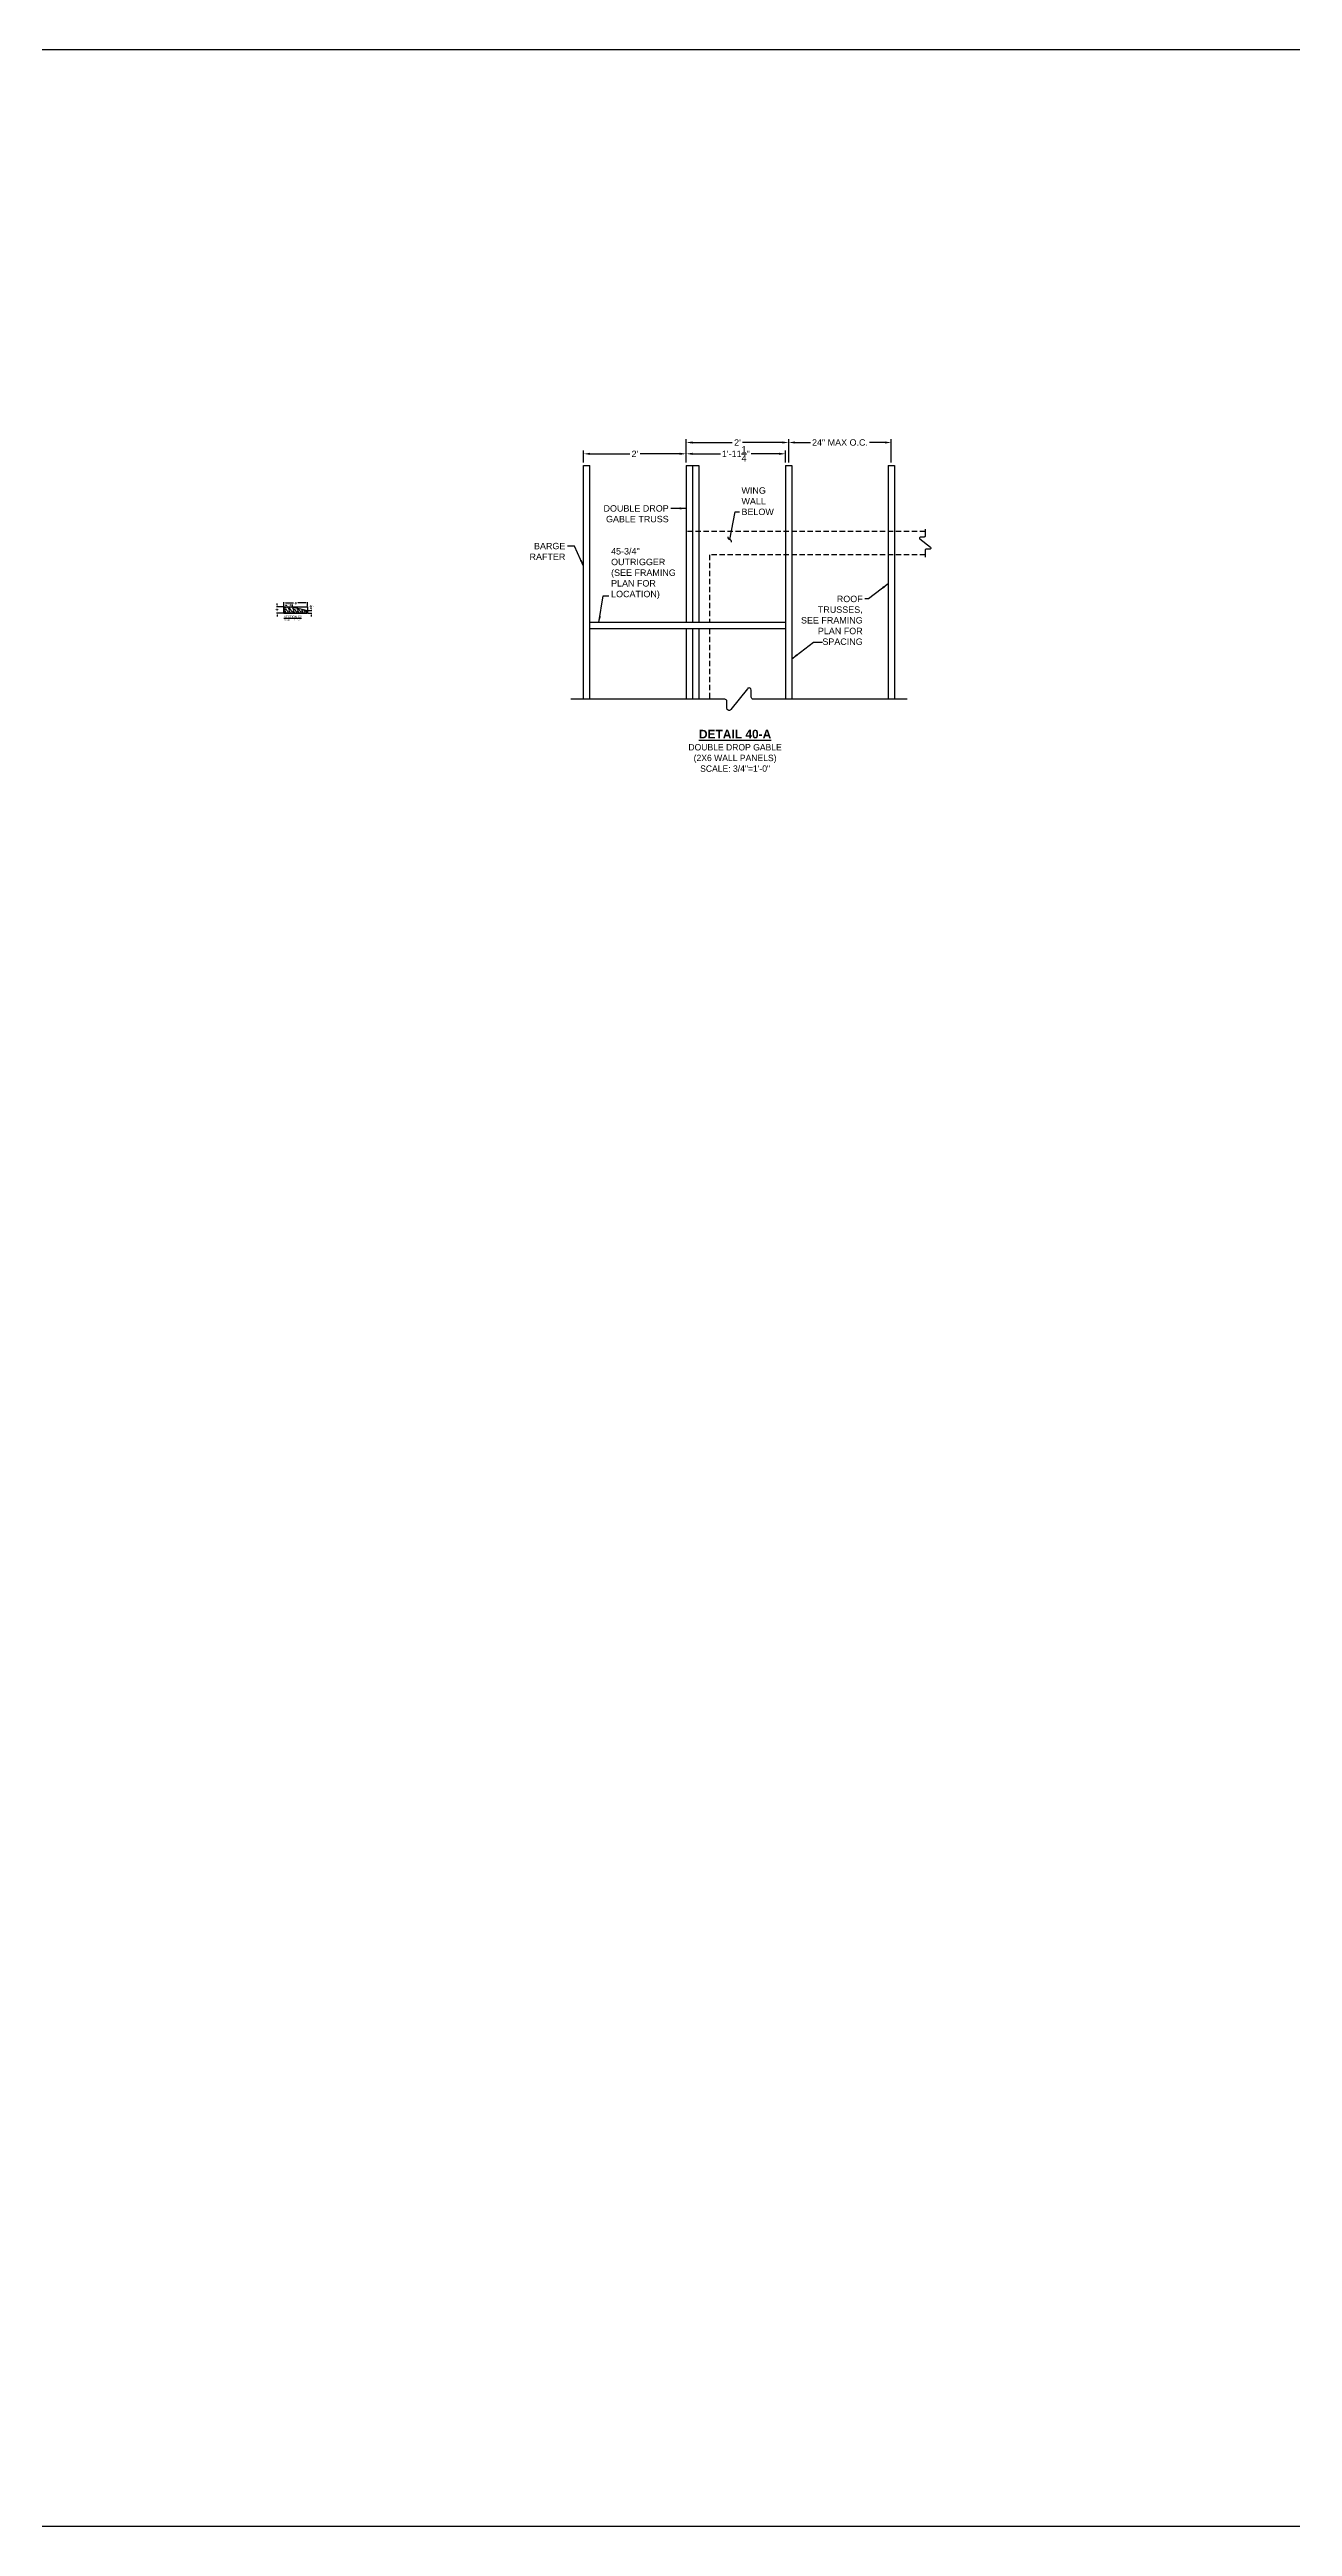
# Model space of a CAD drawing. Header units: inches. Extents: x -1316 to 22433, y -200 to 8737.
# Drawn here: x 6953 to 7243, y 810 to 1389 of the extents above; entities that cross this region are included whole.
import ezdxf

# ---------------------------------------------------------------- set-up
doc = ezdxf.new("R2010")
doc.units = ezdxf.units.IN
doc.header["$LTSCALE"] = 10
doc.header["$MEASUREMENT"] = 0
doc.header["$PDMODE"] = 34
doc.header["$PDSIZE"] = 18
doc.linetypes.add('HIDDEN', pattern=[0.375, 0.25, -0.125])
doc.layers.get('0').update_dxf_attribs({"linetype": 'CONTINUOUS'})
doc.layers.get('DefPoints').update_dxf_attribs({"linetype": 'CONTINUOUS'})
for name, color, linetype in [('A-', 1, 'CONTINUOUS'), ('A-DIMS', 4, 'CONTINUOUS'), ('A-TXT', 222, 'CONTINUOUS'), ('S-DIMS', 4, 'CONTINUOUS'), ('S-HATCH', 5, 'CONTINUOUS'), ('S-PLATE', 190, 'CONTINUOUS')]:
    doc.layers.add(name, color=color, linetype=linetype)
doc.layers.add('VIEWPORT', color=14, linetype='CONTINUOUS', plot=False)
doc.styles.add('style1', font='arial.ttf')
doc.styles.add('style2', font='arialbd.ttf')
doc.dimstyles.new('1-4-1', dxfattribs={"dimtxt": 0.375, "dimasz": 0.375, "dimexe": 0.125, "dimexo": 0.125, "dimgap": 0.125, "dimtad": 0, "dimdec": 4, "dimzin": 0, "dimdsep": 46, "dimlunit": 4, "dimtxsty": 'style1', "dimcen": 0.0625, "dimadec": 0, "dimazin": 0, "dimtfac": 12, "dimtdec": 4, "dimtofl": 0, "dimtmove": 2, "dimatfit": 3, "dimfxl": 1, "dimtolj": 1, "dimtzin": 0, "dimarcsym": 0})
doc.dimstyles.new('3', dxfattribs={"dimtxt": 0.375, "dimasz": 0.375, "dimexe": 0.125, "dimexo": 0.125, "dimgap": 0.125, "dimtad": 0, "dimdec": 4, "dimrnd": 0.0625, "dimzin": 0, "dimdsep": 46, "dimlunit": 4, "dimtxsty": 'style1', "dimcen": 0.09, "dimazin": 0, "dimtfac": 1, "dimtdec": 4, "dimtofl": 0, "dimtmove": 0, "dimatfit": 0, "dimfxl": 1, "dimtolj": 1, "dimtzin": 0, "dimarcsym": 0})
doc.dimstyles.new('3-4', dxfattribs={"dimtxt": 1.5, "dimasz": 1.5, "dimexe": 0.75, "dimexo": 0.75, "dimgap": 0.5, "dimtad": 0, "dimdec": 4, "dimrnd": 0.0625, "dimzin": 0, "dimdsep": 46, "dimlunit": 4, "dimtxsty": 'style1', "dimcen": 0.09, "dimazin": 0, "dimtfac": 1, "dimtdec": 4, "dimtofl": 0, "dimtmove": 0, "dimatfit": 0, "dimfxl": 1, "dimtolj": 1, "dimtzin": 0, "dimarcsym": 0})

# ---------------------------------------------------------------- blocks, each defined once
blk = doc.blocks.new('*D720')
at = {"layer": 'A-DIMS', "color": 0, "lineweight": -2, "transparency": 16777216}
for p, q in [((7125.54, 1292.75), (7125.54, 1298.16)), ((7127.04, 1297.41), (7130.61, 1297.41)), ((7148.04, 1297.41), (7144.46, 1297.41)), ((7149.54, 1292.75), (7149.54, 1298.16))]:
    blk.add_line(p, q, dxfattribs=at)
at = {"layer": 'A-DIMS', "color": 0, "transparency": 16777216}
for points in [[(7127.04, 1297.66), (7127.04, 1297.16), (7125.54, 1297.41)], [(7148.04, 1297.66), (7148.04, 1297.16), (7149.54, 1297.41)]]:
    blk.add_solid(points, dxfattribs=at)
at = {"layer": 'DefPoints', "color": 0, "transparency": 16777216}
for p in [(7149.54, 1297.41), (7125.54, 1292), (7149.54, 1292)]:
    blk.add_point(p, dxfattribs=at)
at = {"layer": 'A-DIMS', "color": 0, "transparency": 16777216, "insert": (7137.54, 1297.41), "char_height": 1.5, "attachment_point": 5, "style": 'style1'}
blk.add_mtext('\\A1;24" MAX O.C.', dxfattribs=at)
blk = doc.blocks.new('*D721')
at = {"layer": 'A-DIMS', "color": 0, "lineweight": -2, "transparency": 16777216}
for p, q in [((7101.54, 1292.75), (7101.54, 1298.16)), ((7103.04, 1297.41), (7112.33, 1297.41)), ((7124.04, 1297.41), (7114.74, 1297.41)), ((7125.54, 1292.75), (7125.54, 1298.16))]:
    blk.add_line(p, q, dxfattribs=at)
at = {"layer": 'A-DIMS', "color": 0, "transparency": 16777216}
for points in [[(7103.04, 1297.66), (7103.04, 1297.16), (7101.54, 1297.41)], [(7124.04, 1297.66), (7124.04, 1297.16), (7125.54, 1297.41)]]:
    blk.add_solid(points, dxfattribs=at)
at = {"layer": 'DefPoints', "color": 0, "transparency": 16777216}
for p in [(7101.54, 1297.41), (7101.54, 1292), (7125.54, 1292)]:
    blk.add_point(p, dxfattribs=at)
at = {"layer": 'A-DIMS', "color": 0, "transparency": 16777216, "insert": (7113.54, 1297.41), "char_height": 1.5, "attachment_point": 5, "style": 'style1'}
blk.add_mtext("\\A1;2'", dxfattribs=at)
blk = doc.blocks.new('*D722')
at = {"layer": 'A-DIMS', "color": 0, "lineweight": -2, "transparency": 16777216}
for p, q in [((7101.54, 1292.75), (7101.54, 1295.51)), ((7103.04, 1294.76), (7109.59, 1294.76)), ((7123.29, 1294.76), (7116.74, 1294.76)), ((7124.79, 1292.75), (7124.79, 1295.51))]:
    blk.add_line(p, q, dxfattribs=at)
at = {"layer": 'A-DIMS', "color": 0, "transparency": 16777216}
for points in [[(7103.04, 1295.01), (7103.04, 1294.51), (7101.54, 1294.76)], [(7123.29, 1295.01), (7123.29, 1294.51), (7124.79, 1294.76)]]:
    blk.add_solid(points, dxfattribs=at)
at = {"layer": 'DefPoints', "color": 0, "transparency": 16777216}
for p in [(7101.54, 1294.76), (7101.54, 1292), (7124.79, 1292)]:
    blk.add_point(p, dxfattribs=at)
at = {"layer": 'A-DIMS', "color": 0, "transparency": 16777216, "insert": (7113.16, 1294.76), "char_height": 1.5, "attachment_point": 5, "style": 'style1'}
blk.add_mtext('\\A1;1\'-11{\\H1.000000x;\\S1/4;}"', dxfattribs=at)
blk = doc.blocks.new('*D723')
at = {"layer": 'A-DIMS', "color": 0, "lineweight": -2, "transparency": 16777216}
for p, q in [((7077.54, 1292.75), (7077.54, 1295.51)), ((7079.04, 1294.76), (7088.33, 1294.76)), ((7100.04, 1294.76), (7090.74, 1294.76)), ((7101.54, 1292.75), (7101.54, 1295.51))]:
    blk.add_line(p, q, dxfattribs=at)
at = {"layer": 'A-DIMS', "color": 0, "transparency": 16777216}
for points in [[(7079.04, 1295.01), (7079.04, 1294.51), (7077.54, 1294.76)], [(7100.04, 1295.01), (7100.04, 1294.51), (7101.54, 1294.76)]]:
    blk.add_solid(points, dxfattribs=at)
at = {"layer": 'DefPoints', "color": 0, "transparency": 16777216}
for p in [(7077.54, 1294.76), (7077.54, 1292), (7101.54, 1292)]:
    blk.add_point(p, dxfattribs=at)
at = {"layer": 'A-DIMS', "color": 0, "transparency": 16777216, "insert": (7089.54, 1294.76), "char_height": 1.5, "attachment_point": 5, "style": 'style1'}
blk.add_mtext("\\A1;2'", dxfattribs=at)
blk = doc.blocks.new('*U84')
blk.add_lwpolyline([(-78.7, 0), (-6.7, 0, 0.414214), (-5.7, 1), (-5.7, 4.2, -0.707458), (-3.9, 4.9), (3.9, -4.9, 0.707458), (5.7, -4.2), (5.7, -1, -0.414214), (6.7, 0), (78.7, 0)], format="xyb")
blk = doc.blocks.new('STAIRBREAK')
blk.add_lwpolyline([(-13, 0), (-6.7, 0, 0.414214), (-5.7, 1), (-5.7, 4.2, -0.707458), (-3.9, 4.9), (3.9, -4.9, 0.707458), (5.7, -4.2), (5.7, -1, -0.414214), (6.7, 0), (13, 0)], format="xyb")
blk = doc.blocks.new('*D883')
at = {"layer": 'DefPoints', "color": 0, "transparency": 16777216}
for p in [(7012.92, 1258.07), (7012.92, 1257.45), (7013.81, 1258.07)]:
    blk.add_point(p, dxfattribs=at)
at = {"layer": 'S-DIMS', "color": 0, "lineweight": -2, "transparency": 16777216}
for p, q in [((7013.81, 1258.45), (7013.81, 1258.82)), ((7013.05, 1258.07), (7013.93, 1258.07)), ((7013.05, 1257.45), (7013.93, 1257.45)), ((7013.81, 1257.07), (7013.81, 1256.7))]:
    blk.add_line(p, q, dxfattribs=at)
at = {"layer": 'S-DIMS', "color": 0, "transparency": 16777216}
for points in [[(7013.75, 1258.45), (7013.87, 1258.45), (7013.81, 1258.07)], [(7013.75, 1257.07), (7013.87, 1257.07), (7013.81, 1257.45)]]:
    blk.add_solid(points, dxfattribs=at)
at = {"layer": 'S-DIMS', "color": 0, "transparency": 16777216, "insert": (7013.81, 1259.16), "char_height": 0.375, "attachment_point": 5, "rotation": 90, "style": 'style1'}
blk.add_mtext('\\A1;{\\H1.000000x;\\S5/8;}"', dxfattribs=at)
blk = doc.blocks.new('*D884')
at = {"layer": 'DefPoints', "color": 0, "transparency": 16777216}
for p in [(7005.84, 1258.95), (7007.42, 1258.95), (7007.42, 1257.45)]:
    blk.add_point(p, dxfattribs=at)
at = {"layer": 'S-DIMS', "color": 0, "lineweight": -2, "transparency": 16777216}
for p, q in [((7007.3, 1258.95), (7005.71, 1258.95)), ((7005.84, 1259.32), (7005.84, 1259.7)), ((7007.3, 1257.45), (7005.71, 1257.45)), ((7005.84, 1257.07), (7005.84, 1256.7))]:
    blk.add_line(p, q, dxfattribs=at)
at = {"layer": 'S-DIMS', "color": 0, "transparency": 16777216}
for points in [[(7005.77, 1259.32), (7005.9, 1259.32), (7005.84, 1258.95)], [(7005.77, 1257.07), (7005.9, 1257.07), (7005.84, 1257.45)]]:
    blk.add_solid(points, dxfattribs=at)
at = {"layer": 'S-DIMS', "color": 0, "transparency": 16777216, "insert": (7005.84, 1258.27), "char_height": 0.375, "attachment_point": 5, "rotation": 90, "style": 'style1'}
blk.add_mtext('\\A1;1{\\H1.000000x;\\S1/2;}"', dxfattribs=at)
blk = doc.blocks.new('*D885')
at = {"layer": 'DefPoints', "color": 0, "transparency": 16777216}
for p in [(7007.42, 1258.95), (7009.42, 1259.37), (7009.42, 1258.95)]:
    blk.add_point(p, dxfattribs=at)
at = {"layer": 'S-DIMS', "color": 0, "lineweight": -2, "transparency": 16777216}
for p, q in [((7007.42, 1259.07), (7007.42, 1259.5)), ((7007.8, 1259.37), (7008.08, 1259.37)), ((7009.05, 1259.37), (7008.76, 1259.37)), ((7009.42, 1259.07), (7009.42, 1259.5))]:
    blk.add_line(p, q, dxfattribs=at)
at = {"layer": 'S-DIMS', "color": 0, "transparency": 16777216}
for points in [[(7007.8, 1259.44), (7007.8, 1259.31), (7007.42, 1259.37)], [(7009.05, 1259.44), (7009.05, 1259.31), (7009.42, 1259.37)]]:
    blk.add_solid(points, dxfattribs=at)
at = {"layer": 'S-DIMS', "color": 0, "transparency": 16777216, "insert": (7008.42, 1259.37), "char_height": 0.375, "attachment_point": 5, "style": 'style1'}
blk.add_mtext('\\A1;2"', dxfattribs=at)
blk = doc.blocks.new('*D886')
at = {"layer": 'DefPoints', "color": 0, "transparency": 16777216}
for p in [(7007.42, 1258.95), (7012.92, 1259.9), (7012.92, 1258.95)]:
    blk.add_point(p, dxfattribs=at)
at = {"layer": 'S-DIMS', "color": 0, "lineweight": -2, "transparency": 16777216}
for p, q in [((7007.42, 1259.07), (7007.42, 1260.03)), ((7007.8, 1259.9), (7009.69, 1259.9)), ((7012.55, 1259.9), (7010.65, 1259.9)), ((7012.92, 1259.07), (7012.92, 1260.03))]:
    blk.add_line(p, q, dxfattribs=at)
at = {"layer": 'S-DIMS', "color": 0, "transparency": 16777216}
for points in [[(7007.8, 1259.96), (7007.8, 1259.84), (7007.42, 1259.9)], [(7012.55, 1259.96), (7012.55, 1259.84), (7012.92, 1259.9)]]:
    blk.add_solid(points, dxfattribs=at)
at = {"layer": 'S-DIMS', "color": 0, "transparency": 16777216, "insert": (7010.17, 1259.9), "char_height": 0.375, "attachment_point": 5, "style": 'style1'}
blk.add_mtext('\\A1;5{\\H1.000000x;\\S1/2;}"', dxfattribs=at)

msp = doc.modelspace()

# ---------------------------------------------------------------- hatches: boundary and pattern name
at = {"layer": 'S-HATCH'}
h = msp.add_hatch(dxfattribs=at)
h.set_pattern_fill('WOOD_2', color=256, style=0, pattern_type=2)
h.set_pattern_definition([(108.4349, (-6503.37937, 7522.2992), (-0.999998403, 2.0000004346), [0.379473, -2.782804]), (139.3987, (-6503.49937, 7522.6592), (-5.99999901816, 5.0000004212), [0.184391, -9.035154]), (136.8476, (-6502.639365, 7522.779203), (-14.99999753751, 14.00000283388), [0.438634, -21.493078]), (109.9831, (-6502.959365, 7523.0792), (-2.999999454, 8.0000006588), [0.234094, -11.470606]), (90, (-6503.0394, 7522.2992), (-1, 1), [0.2, -0.8]), (118.4429, (-6503.039365, 7522.499203), (6.9999938389, -13.00000376594), [0.545894, -26.748794]), (84.2894, (-6503.29937, 7522.9792), (-1.00000131467, -8.9999994235), [0.200998, -9.848878]), (129.8056, (-6503.27937, 7523.1792), (4.0000024326, -4.9999980613), [0.156205, -7.654045])])
h.paths.add_polyline_path([(7007.42027, 1258.94607), (7009.42027, 1258.94607), (7012.92027, 1258.07107), (7012.92027, 1257.44607), (7007.42027, 1257.44607)])

# ---------------------------------------------------------------- linework, layer by layer
at = {"layer": 'A-'}
for p, q in [((7077.5366, 1237.35125), (7077.5366, 1292.00287)), ((7077.5366, 1292.00287), (7079.0366, 1292.00287)), ((7079.0366, 1237.35125), (7079.0366, 1292.00287)), ((7101.5366, 1292.00287), (7101.5366, 1255.2792)), ((7101.5366, 1292.00287), (7103.0366, 1292.00287)), ((7103.0366, 1292.00287), (7103.0366, 1255.2792)), ((7103.0366, 1292.00287), (7104.5366, 1292.00287)), ((7104.5366, 1292.00287), (7104.5366, 1255.2792)), ((7124.7866, 1292.00287), (7124.7866, 1237.35125)), ((7124.7866, 1292.00287), (7126.2866, 1292.00287)), ((7126.2866, 1292.00287), (7126.2866, 1237.35125)), ((7148.7866, 1292.00287), (7150.2866, 1292.00287)), ((7148.7866, 1292.00287), (7148.7866, 1237.35125)), ((7150.2866, 1292.00287), (7150.2866, 1237.35125)), ((7124.7866, 1255.2792), (7079.0366, 1255.2792)), ((7124.7866, 1253.7792), (7079.0366, 1253.7792)), ((7101.5366, 1253.7792), (7101.5366, 1237.35125)), ((7103.0366, 1253.7792), (7103.0366, 1237.35125)), ((7104.5366, 1253.75441), (7104.5366, 1237.32646))]:
    msp.add_line(p, q, dxfattribs=at)
at = {"layer": 'A-', "linetype": 'HIDDEN', "ltscale": 0.5}
for p, q in [((7157.45799, 1276.59856), (7101.5366, 1276.59856)), ((7157.45799, 1271.09856), (7107.0366, 1271.09856)), ((7107.0366, 1271.09856), (7107.0366, 1255.2792)), ((7107.0366, 1253.7792), (7107.0366, 1237.32646))]:
    msp.add_line(p, q, dxfattribs=at)
at = {"layer": 'S-HATCH'}
msp.add_lwpolyline([(7007.42027, 1258.94607), (7009.42027, 1258.94607), (7012.92027, 1258.07107), (7012.92027, 1257.44607), (7007.42027, 1257.44607)], close=True, dxfattribs=at)
at = {"layer": 'S-PLATE'}
for p, q in [((7007.42027, 1258.94607), (7007.42027, 1257.44607)), ((7007.42027, 1258.94607), (7012.92027, 1258.94607)), ((7009.42027, 1258.94607), (7012.92027, 1258.07107)), ((7012.92027, 1258.94607), (7012.92027, 1257.44607)), ((7007.42027, 1257.44607), (7012.92027, 1257.44607))]:
    msp.add_line(p, q, dxfattribs=at)
at = {"layer": 'VIEWPORT'}
msp.add_lwpolyline([(3201.77316, 1389.39776), (7888.35435, 1389.39776), (7888.35435, 809.58532), (3201.77316, 809.58532)], close=True, dxfattribs=at)

# ---------------------------------------------------------------- block references
at = {"layer": 'A-', "xscale": -0.25, "yscale": 0.25, "zscale": 0.25, "rotation": 90}
msp.add_blockref('STAIRBREAK', (7157.45799, 1273.84856), dxfattribs=at)
at = {"layer": 'A-', "xscale": -0.5, "yscale": 0.5, "zscale": 0.5}
msp.add_blockref('*U84', (7113.9116, 1237.32646), dxfattribs=at)

# ---------------------------------------------------------------- texts
at = {"layer": 'A-TXT', "char_height": 1.5, "style": 'style1'}
for s, insert, attachment_point in [('\\A1;DOUBLE DROP\\PGABLE TRUSS', (7097.45384, 1282.7385), 3), ('WING\\PWALL\\PBELOW', (7114.48247, 1280.40373), 7), ('\\A1;BARGE\\PRAFTER', (7073.26905, 1273.92104), 3), ('45-3/4"\\POUTRIGGER\\P(SEE FRAMING\\PPLAN FOR\\PLOCATION)', (7083.97322, 1260.74431), 7), ('ROOF \\PTRUSSES,\\PSEE FRAMING\\PPLAN FOR \\PSPACING', (7142.84154, 1261.54242), 3)]:
    msp.add_mtext(s, dxfattribs=dict(at, insert=insert, attachment_point=attachment_point))
at = {"layer": 'VIEWPORT', "insert": (7009.46366, 1256.88274), "char_height": 0.75, "width": 9.1785714, "attachment_point": 2, "style": 'style2'}
msp.add_mtext('{\\Fae2|c0;\\H0.6667x;\\LSECTION C2\\H1.5x;\\l \\P\\H0.5x;SCALE: 3"=1\'-0"}', dxfattribs=at)
at = {"layer": 'VIEWPORT', "insert": (7112.98842, 1230.15671), "char_height": 2, "attachment_point": 2, "style": 'style2'}
msp.add_mtext('{\\LDETAIL 40-A}\\P{\\Fae2|c0;\\H0.75x;DOUBLE DROP GABLE \\P(2X6 WALL PANELS)\\PSCALE: 3/4"=1\'-0"}', dxfattribs=at)

# ---------------------------------------------------------------- dimensions: what is measured, and where the dimension line sits
at = {"layer": 'A-DIMS'}
dim = msp.add_linear_dim(base=(7149.5366, 1297.41453), p1=(7125.5366, 1292.00287), p2=(7149.5366, 1292.00287), angle=180, text='24" MAX O.C.', dimstyle='3-4', dxfattribs=at)
dim.commit()
dim.dimension.update_dxf_attribs({"geometry": '*D720', "text_midpoint": (7137.5366, 1297.41453)})
for base, p1, p2, picture, middle in [((7077.5366, 1294.75929), (7101.5366, 1292.00287), (7077.5366, 1292.00287), '*D723', (7089.5366, 1294.75929)), ((7101.5366, 1297.41453), (7125.5366, 1292.00287), (7101.5366, 1292.00287), '*D721', (7113.5366, 1297.41453)), ((7101.5366, 1294.75929), (7124.7866, 1292.00287), (7101.5366, 1292.00287), '*D722', (7113.1616, 1294.75929))]:
    dim = msp.add_linear_dim(base=base, p1=p1, p2=p2, angle=180, dimstyle='3-4', dxfattribs=at)
    dim.commit()
    dim.dimension.update_dxf_attribs({"geometry": picture, "text_midpoint": middle})
at = {"layer": 'S-DIMS'}
dim = msp.add_linear_dim(base=(7005.83566, 1258.94607), p1=(7007.42027, 1257.44607), p2=(7007.42027, 1258.94607), angle=90, dimstyle='3', dxfattribs=at)
dim.commit()
dim.dimension.update_dxf_attribs({"geometry": '*D884', "text_midpoint": (7005.83566, 1258.2672), "dimtype": 160})
for base, p2, dimstyle, picture, middle in [((7012.92027, 1259.9015), (7012.92027, 1258.94607), '3', '*D886', (7010.17027, 1259.9015)), ((7009.42027, 1259.3735), (7009.42027, 1258.94607), '1-4-1', '*D885', (7008.42027, 1259.3735))]:
    dim = msp.add_linear_dim(base=base, p1=(7007.42027, 1258.94607), p2=p2, dimstyle=dimstyle, dxfattribs=at)
    dim.commit()
    dim.dimension.update_dxf_attribs({"geometry": picture, "text_midpoint": middle})
dim = msp.add_linear_dim(base=(7013.809, 1258.07107), p1=(7012.92027, 1257.44607), p2=(7012.92027, 1258.07107), angle=90, dimstyle='3', dxfattribs=at)
dim.commit()
dim.dimension.update_dxf_attribs({"geometry": '*D883', "text_midpoint": (7013.809, 1259.16362)})

# ---------------------------------------------------------------- leaders
at = {"layer": 'A-TXT'}
for points, override in [([(7101.5366, 1281.97797), (7099.16567, 1281.9885), (7097.95384, 1281.9885)], {"dimgap": 0.5, "dimtad": 0}), ([(7111.74866, 1274.67404), (7112.96698, 1281.15373), (7113.98247, 1281.15373)], {"dimgap": 0.5, "dimtad": 0, "dimldrblk": 'Integral'}), ([(7077.5366, 1268.43426), (7075.42255, 1273.17104), (7073.76905, 1273.17104)], {"dimgap": 0.5, "dimtad": 0}), ([(7148.7866, 1264.33698), (7144.24079, 1260.79242), (7143.34154, 1260.79242)], {"dimgap": 0.5, "dimtad": 0}), ([(7081.12157, 1255.2792), (7082.15042, 1261.49431), (7083.47322, 1261.49431)], {"dimgap": 0.5, "dimtad": 0}), ([(7126.2866, 1246.78149), (7131.3517, 1250.65823), (7133.41256, 1250.65823)], {"dimgap": 0.5, "dimtad": 0})]:
    msp.add_leader(points, dimstyle='3-4', override=override, dxfattribs=at)

doc.saveas('drawing.dxf')
